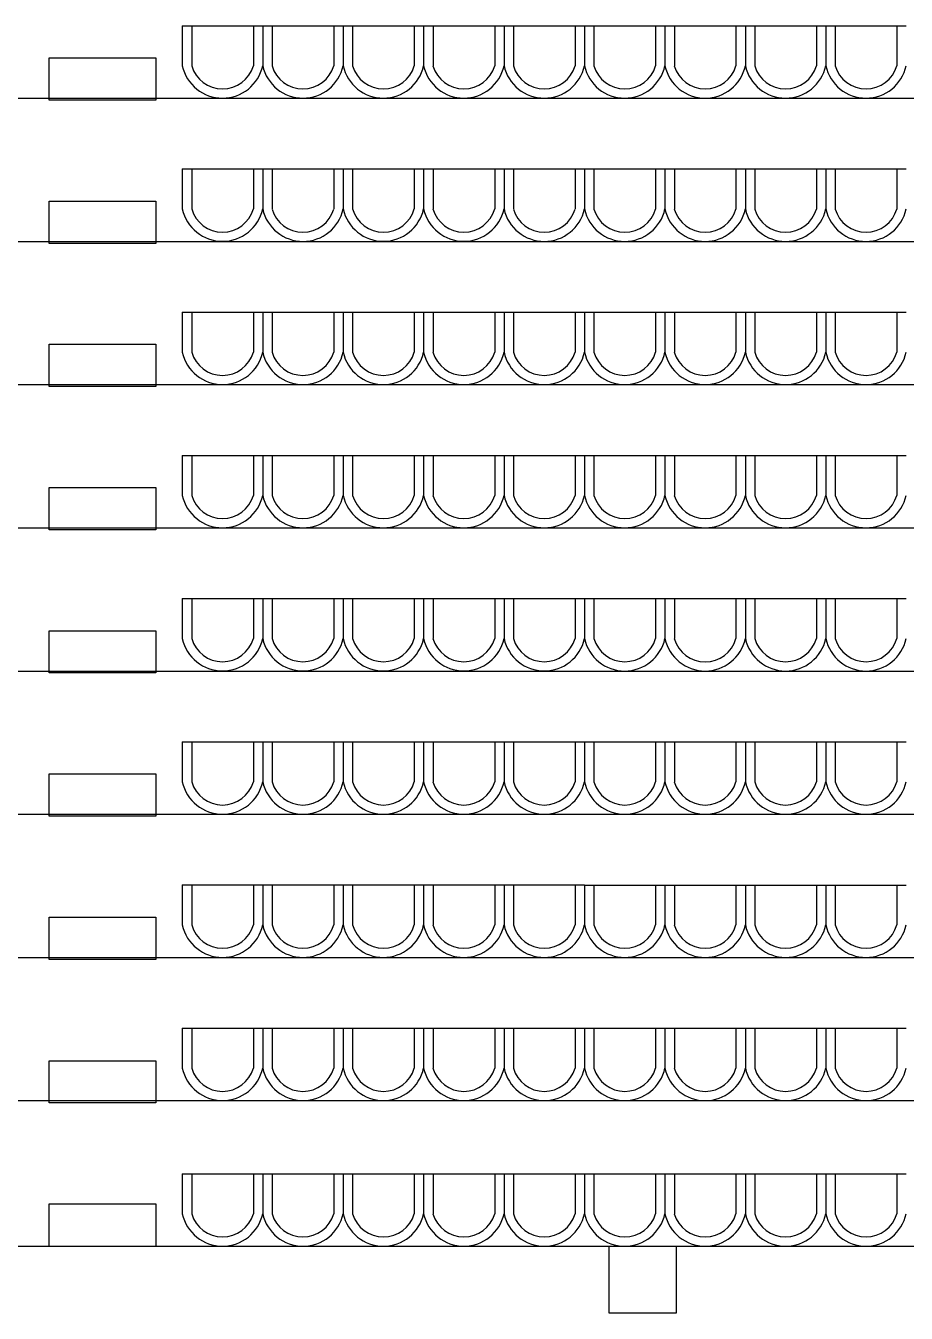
# Model space of a CAD drawing. Header units: millimetres. Extents: x -17017 to 2697, y 1903 to 18260.
# Drawn here: x -16949.506 to -16948.193, y 18215.188 to 18217.107 of the extents above; entities that cross this region are included whole.
import ezdxf

# ---------------------------------------------------------------- set-up
doc = ezdxf.new("R2010")
doc.units = ezdxf.units.MM
doc.layers.add('1', color=7, linetype='Continuous')

msp = doc.modelspace()

# ---------------------------------------------------------------- linework, layer by layer
at = {"layer": '1'}
for p, q in [((-16949.2729, 18217.1075), (-16949.2729, 18217.0478)), ((-16949.2729, 18217.1074), (-16949.1529, 18217.1074)), ((-16949.2588, 18217.1074), (-16949.2588, 18217.0478)), ((-16949.1669, 18217.1074), (-16949.1669, 18217.0478)), ((-16949.1529, 18217.1075), (-16949.1529, 18217.0478)), ((-16949.1529, 18217.1074), (-16949.1529, 18217.0478)), ((-16949.1529, 18217.1074), (-16949.0329, 18217.1074)), ((-16949.1388, 18217.1074), (-16949.1388, 18217.0478)), ((-16949.0469, 18217.1074), (-16949.0469, 18217.0478)), ((-16949.0329, 18217.1075), (-16949.0329, 18217.0478)), ((-16949.0329, 18217.1074), (-16949.0329, 18217.0478)), ((-16949.0329, 18217.1074), (-16948.7929, 18217.1074)), ((-16949.0188, 18217.1074), (-16949.0188, 18217.0478)), ((-16948.9269, 18217.1074), (-16948.9269, 18217.0478)), ((-16948.9129, 18217.1075), (-16948.9129, 18217.0478)), ((-16948.9129, 18217.1075), (-16948.9129, 18217.0478)), ((-16948.8988, 18217.1074), (-16948.8988, 18217.0478)), ((-16948.8069, 18217.1074), (-16948.8069, 18217.0478)), ((-16948.7929, 18217.1075), (-16948.7929, 18217.0478)), ((-16948.7929, 18217.1074), (-16948.7929, 18217.0478)), ((-16948.7929, 18217.1074), (-16948.6729, 18217.1074)), ((-16948.7788, 18217.1074), (-16948.7788, 18217.0478)), ((-16948.6869, 18217.1074), (-16948.6869, 18217.0478)), ((-16948.6729, 18217.1074), (-16948.6729, 18217.0478)), ((-16948.6729, 18217.1074), (-16948.6729, 18217.0478)), ((-16948.6729, 18217.1074), (-16948.5529, 18217.1074)), ((-16948.6588, 18217.1074), (-16948.6588, 18217.0478)), ((-16948.5669, 18217.1074), (-16948.5669, 18217.0478)), ((-16948.5529, 18217.1074), (-16948.5529, 18217.0478)), ((-16948.5529, 18217.1074), (-16948.5529, 18217.0478)), ((-16948.5529, 18217.1074), (-16948.4329, 18217.1074)), ((-16948.5388, 18217.1074), (-16948.5388, 18217.0478)), ((-16948.4469, 18217.1074), (-16948.4469, 18217.0478)), ((-16948.4329, 18217.1074), (-16948.4329, 18217.0478)), ((-16948.4329, 18217.1074), (-16948.4329, 18217.0478)), ((-16948.4329, 18217.1074), (-16948.1929, 18217.1074)), ((-16948.4188, 18217.1074), (-16948.4188, 18217.0478)), ((-16948.3269, 18217.1074), (-16948.3269, 18217.0478)), ((-16948.3129, 18217.1074), (-16948.3129, 18217.0478)), ((-16948.3129, 18217.1074), (-16948.3129, 18217.0478)), ((-16948.2988, 18217.1074), (-16948.2988, 18217.0478)), ((-16948.2069, 18217.1074), (-16948.2069, 18217.0478)), ((-16954.0363, 18216.9995), (-16947.3109, 18216.9995)), ((-16949.2729, 18216.8939), (-16949.2729, 18216.8343)), ((-16949.2729, 18216.8939), (-16949.1529, 18216.8939)), ((-16949.2588, 18216.8939), (-16949.2588, 18216.8343)), ((-16949.1669, 18216.8939), (-16949.1669, 18216.8343)), ((-16949.1529, 18216.8939), (-16949.1529, 18216.8343)), ((-16949.1529, 18216.8939), (-16949.1529, 18216.8343)), ((-16949.1529, 18216.8939), (-16949.0329, 18216.8939)), ((-16949.1388, 18216.8939), (-16949.1388, 18216.8343)), ((-16949.0469, 18216.8939), (-16949.0469, 18216.8343)), ((-16949.0329, 18216.8939), (-16949.0329, 18216.8343)), ((-16949.0329, 18216.8939), (-16949.0329, 18216.8343)), ((-16949.0329, 18216.8939), (-16948.7929, 18216.8939)), ((-16949.0188, 18216.8939), (-16949.0188, 18216.8343)), ((-16948.9269, 18216.8939), (-16948.9269, 18216.8343)), ((-16948.9129, 18216.8939), (-16948.9129, 18216.8343)), ((-16948.9129, 18216.8939), (-16948.9129, 18216.8343)), ((-16948.8988, 18216.8939), (-16948.8988, 18216.8343)), ((-16948.8069, 18216.8939), (-16948.8069, 18216.8343)), ((-16948.7929, 18216.8939), (-16948.7929, 18216.8343)), ((-16948.7929, 18216.8939), (-16948.7929, 18216.8343)), ((-16948.7929, 18216.8939), (-16948.6729, 18216.8939)), ((-16948.7788, 18216.8939), (-16948.7788, 18216.8343)), ((-16948.6869, 18216.8939), (-16948.6869, 18216.8343)), ((-16948.6729, 18216.8939), (-16948.6729, 18216.8343)), ((-16948.6729, 18216.8939), (-16948.6729, 18216.8342)), ((-16948.6729, 18216.8939), (-16948.5529, 18216.8939)), ((-16948.6588, 18216.8939), (-16948.6588, 18216.8342)), ((-16948.5669, 18216.8939), (-16948.5669, 18216.8342)), ((-16948.5529, 18216.8939), (-16948.5529, 18216.8342)), ((-16948.5529, 18216.8939), (-16948.5529, 18216.8342)), ((-16948.5529, 18216.8939), (-16948.4329, 18216.8939)), ((-16948.5388, 18216.8939), (-16948.5388, 18216.8342)), ((-16948.4469, 18216.8939), (-16948.4469, 18216.8342)), ((-16948.4329, 18216.8939), (-16948.4329, 18216.8342)), ((-16948.4329, 18216.8939), (-16948.4329, 18216.8342)), ((-16948.4329, 18216.8939), (-16948.1929, 18216.8939)), ((-16948.4188, 18216.8939), (-16948.4188, 18216.8342)), ((-16948.3269, 18216.8939), (-16948.3269, 18216.8342)), ((-16948.3129, 18216.8939), (-16948.3129, 18216.8342)), ((-16948.3129, 18216.8939), (-16948.3129, 18216.8342)), ((-16948.2988, 18216.8939), (-16948.2988, 18216.8342)), ((-16948.2069, 18216.8939), (-16948.2069, 18216.8342)), ((-16954.0363, 18216.7859), (-16947.3109, 18216.7859)), ((-16949.2729, 18216.6804), (-16949.2729, 18216.6207)), ((-16949.2729, 18216.6804), (-16949.1529, 18216.6804)), ((-16949.2588, 18216.6804), (-16949.2588, 18216.6207)), ((-16949.1669, 18216.6804), (-16949.1669, 18216.6207)), ((-16949.1529, 18216.6804), (-16949.1529, 18216.6207)), ((-16949.1529, 18216.6804), (-16949.1529, 18216.6207)), ((-16949.1529, 18216.6804), (-16949.0329, 18216.6804)), ((-16949.1388, 18216.6804), (-16949.1388, 18216.6207)), ((-16949.0469, 18216.6804), (-16949.0469, 18216.6207)), ((-16949.0329, 18216.6804), (-16949.0329, 18216.6207)), ((-16949.0329, 18216.6804), (-16949.0329, 18216.6207)), ((-16949.0329, 18216.6804), (-16948.7929, 18216.6804)), ((-16949.0188, 18216.6804), (-16949.0188, 18216.6207)), ((-16948.9269, 18216.6804), (-16948.9269, 18216.6207)), ((-16948.9129, 18216.6804), (-16948.9129, 18216.6207)), ((-16948.9129, 18216.6804), (-16948.9129, 18216.6207)), ((-16948.8988, 18216.6804), (-16948.8988, 18216.6207)), ((-16948.8069, 18216.6804), (-16948.8069, 18216.6207)), ((-16948.7929, 18216.6804), (-16948.7929, 18216.6207)), ((-16948.7929, 18216.6804), (-16948.7929, 18216.6207)), ((-16948.7929, 18216.6804), (-16948.6729, 18216.6804)), ((-16948.7788, 18216.6804), (-16948.7788, 18216.6207)), ((-16948.6869, 18216.6804), (-16948.6869, 18216.6207)), ((-16948.6729, 18216.6804), (-16948.6729, 18216.6207)), ((-16948.6729, 18216.6804), (-16948.6729, 18216.6207)), ((-16948.6729, 18216.6804), (-16948.5529, 18216.6804)), ((-16948.6588, 18216.6804), (-16948.6588, 18216.6207)), ((-16948.5669, 18216.6804), (-16948.5669, 18216.6207)), ((-16948.5529, 18216.6804), (-16948.5529, 18216.6207)), ((-16948.5529, 18216.6804), (-16948.5529, 18216.6207)), ((-16948.5529, 18216.6803), (-16948.4329, 18216.6803)), ((-16948.5388, 18216.6803), (-16948.5388, 18216.6207)), ((-16948.4469, 18216.6803), (-16948.4469, 18216.6207)), ((-16948.4329, 18216.6804), (-16948.4329, 18216.6207)), ((-16948.4329, 18216.6804), (-16948.4329, 18216.6207)), ((-16948.4329, 18216.6804), (-16948.1929, 18216.6804)), ((-16948.4188, 18216.6804), (-16948.4188, 18216.6207)), ((-16948.3269, 18216.6804), (-16948.3269, 18216.6207)), ((-16948.3129, 18216.6804), (-16948.3129, 18216.6207)), ((-16948.3129, 18216.6804), (-16948.3129, 18216.6207)), ((-16948.2988, 18216.6804), (-16948.2988, 18216.6207)), ((-16948.2069, 18216.6804), (-16948.2069, 18216.6207)), ((-16954.0363, 18216.5724), (-16947.3109, 18216.5724)), ((-16949.2729, 18216.4669), (-16949.2729, 18216.4072)), ((-16949.2729, 18216.4669), (-16949.1529, 18216.4669)), ((-16949.2588, 18216.4669), (-16949.2588, 18216.4072)), ((-16949.1669, 18216.4669), (-16949.1669, 18216.4072)), ((-16949.1529, 18216.4669), (-16949.1529, 18216.4072)), ((-16949.1529, 18216.4669), (-16949.1529, 18216.4072)), ((-16949.1529, 18216.4668), (-16949.0329, 18216.4668)), ((-16949.1388, 18216.4668), (-16949.1388, 18216.4072)), ((-16949.0469, 18216.4668), (-16949.0469, 18216.4072)), ((-16949.0329, 18216.4669), (-16949.0329, 18216.4072)), ((-16949.0329, 18216.4669), (-16949.0329, 18216.4072)), ((-16949.0329, 18216.4669), (-16948.7929, 18216.4669)), ((-16949.0188, 18216.4669), (-16949.0188, 18216.4072)), ((-16948.9269, 18216.4669), (-16948.9269, 18216.4072)), ((-16948.9129, 18216.4669), (-16948.9129, 18216.4072)), ((-16948.9129, 18216.4669), (-16948.9129, 18216.4072)), ((-16948.8988, 18216.4669), (-16948.8988, 18216.4072)), ((-16948.8069, 18216.4669), (-16948.8069, 18216.4072)), ((-16948.7929, 18216.4669), (-16948.7929, 18216.4072)), ((-16948.7929, 18216.4669), (-16948.7929, 18216.4072)), ((-16948.7929, 18216.4668), (-16948.6729, 18216.4668)), ((-16948.7788, 18216.4668), (-16948.7788, 18216.4072)), ((-16948.6869, 18216.4668), (-16948.6869, 18216.4072)), ((-16948.6729, 18216.4669), (-16948.6729, 18216.4072)), ((-16948.6729, 18216.4668), (-16948.6729, 18216.4072)), ((-16948.6729, 18216.4668), (-16948.5529, 18216.4668)), ((-16948.6588, 18216.4668), (-16948.6588, 18216.4072)), ((-16948.5669, 18216.4668), (-16948.5669, 18216.4072)), ((-16948.5529, 18216.4668), (-16948.5529, 18216.4072)), ((-16948.5529, 18216.4668), (-16948.5529, 18216.4072)), ((-16948.5529, 18216.4668), (-16948.4329, 18216.4668)), ((-16948.5388, 18216.4668), (-16948.5388, 18216.4072)), ((-16948.4469, 18216.4668), (-16948.4469, 18216.4072)), ((-16948.4329, 18216.4668), (-16948.4329, 18216.4072)), ((-16948.4329, 18216.4668), (-16948.4329, 18216.4072)), ((-16948.4329, 18216.4668), (-16948.1929, 18216.4668)), ((-16948.4188, 18216.4668), (-16948.4188, 18216.4072)), ((-16948.3269, 18216.4668), (-16948.3269, 18216.4072)), ((-16948.3129, 18216.4668), (-16948.3129, 18216.4072)), ((-16948.3129, 18216.4668), (-16948.3129, 18216.4072)), ((-16948.2988, 18216.4668), (-16948.2988, 18216.4072)), ((-16948.2069, 18216.4668), (-16948.2069, 18216.4072)), ((-16954.0363, 18216.3589), (-16947.3109, 18216.3589)), ((-16949.2729, 18216.2533), (-16949.2729, 18216.1937)), ((-16949.2729, 18216.2533), (-16949.1529, 18216.2533)), ((-16949.2588, 18216.2533), (-16949.2588, 18216.1937)), ((-16949.1669, 18216.2533), (-16949.1669, 18216.1937)), ((-16949.1529, 18216.2533), (-16949.1529, 18216.1937)), ((-16949.1529, 18216.2533), (-16949.1529, 18216.1937)), ((-16949.1529, 18216.2533), (-16949.0329, 18216.2533)), ((-16949.1388, 18216.2533), (-16949.1388, 18216.1937)), ((-16949.0469, 18216.2533), (-16949.0469, 18216.1937)), ((-16949.0329, 18216.2533), (-16949.0329, 18216.1937)), ((-16949.0329, 18216.2533), (-16949.0329, 18216.1937)), ((-16949.0329, 18216.2533), (-16948.7929, 18216.2533)), ((-16949.0188, 18216.2533), (-16949.0188, 18216.1937)), ((-16948.9269, 18216.2533), (-16948.9269, 18216.1937)), ((-16948.9129, 18216.2533), (-16948.9129, 18216.1937)), ((-16948.9129, 18216.2533), (-16948.9129, 18216.1937)), ((-16948.8988, 18216.2533), (-16948.8988, 18216.1937)), ((-16948.8069, 18216.2533), (-16948.8069, 18216.1937)), ((-16948.7929, 18216.2533), (-16948.7929, 18216.1937)), ((-16948.7929, 18216.2533), (-16948.7929, 18216.1937)), ((-16948.7929, 18216.2533), (-16948.6729, 18216.2533)), ((-16948.7788, 18216.2533), (-16948.7788, 18216.1937)), ((-16948.6869, 18216.2533), (-16948.6869, 18216.1937)), ((-16948.6729, 18216.2533), (-16948.6729, 18216.1937)), ((-16948.6729, 18216.2533), (-16948.6729, 18216.1937)), ((-16948.6729, 18216.2533), (-16948.5529, 18216.2533)), ((-16948.6588, 18216.2533), (-16948.6588, 18216.1937)), ((-16948.5669, 18216.2533), (-16948.5669, 18216.1937)), ((-16948.5529, 18216.2533), (-16948.5529, 18216.1937)), ((-16948.5529, 18216.2533), (-16948.5529, 18216.1936)), ((-16948.5529, 18216.2533), (-16948.4329, 18216.2533)), ((-16948.5388, 18216.2533), (-16948.5388, 18216.1936)), ((-16948.4469, 18216.2533), (-16948.4469, 18216.1936)), ((-16948.4329, 18216.2533), (-16948.4329, 18216.1936)), ((-16948.4329, 18216.2533), (-16948.4329, 18216.1937)), ((-16948.4329, 18216.2533), (-16948.1929, 18216.2533)), ((-16948.4188, 18216.2533), (-16948.4188, 18216.1937)), ((-16948.3269, 18216.2533), (-16948.3269, 18216.1937)), ((-16948.3129, 18216.2533), (-16948.3129, 18216.1937)), ((-16948.3129, 18216.2533), (-16948.3129, 18216.1937)), ((-16948.2988, 18216.2533), (-16948.2988, 18216.1937)), ((-16948.2069, 18216.2533), (-16948.2069, 18216.1937)), ((-16954.0363, 18216.1453), (-16947.3109, 18216.1453)), ((-16949.2729, 18216.0398), (-16949.2729, 18215.9802)), ((-16949.2729, 18216.0398), (-16949.1529, 18216.0398)), ((-16949.2588, 18216.0398), (-16949.2588, 18215.9802)), ((-16949.1669, 18216.0398), (-16949.1669, 18215.9802)), ((-16949.1529, 18216.0398), (-16949.1529, 18215.9802)), ((-16949.1529, 18216.0398), (-16949.1529, 18215.9801)), ((-16949.1529, 18216.0398), (-16949.0329, 18216.0398)), ((-16949.1388, 18216.0398), (-16949.1388, 18215.9801)), ((-16949.0469, 18216.0398), (-16949.0469, 18215.9801)), ((-16949.0329, 18216.0398), (-16949.0329, 18215.9801)), ((-16949.0329, 18216.0398), (-16949.0329, 18215.9802)), ((-16949.0329, 18216.0398), (-16948.7929, 18216.0398)), ((-16949.0188, 18216.0398), (-16949.0188, 18215.9802)), ((-16948.9269, 18216.0398), (-16948.9269, 18215.9802)), ((-16948.9129, 18216.0398), (-16948.9129, 18215.9802)), ((-16948.9129, 18216.0398), (-16948.9129, 18215.9802)), ((-16948.8988, 18216.0398), (-16948.8988, 18215.9802)), ((-16948.8069, 18216.0398), (-16948.8069, 18215.9802)), ((-16948.7929, 18216.0398), (-16948.7929, 18215.9802)), ((-16948.7929, 18216.0398), (-16948.7929, 18215.9801)), ((-16948.7929, 18216.0398), (-16948.6729, 18216.0398)), ((-16948.7788, 18216.0398), (-16948.7788, 18215.9801)), ((-16948.6869, 18216.0398), (-16948.6869, 18215.9801)), ((-16948.6729, 18216.0398), (-16948.6729, 18215.9801)), ((-16948.6729, 18216.0398), (-16948.6729, 18215.9801)), ((-16948.6729, 18216.0398), (-16948.5529, 18216.0398)), ((-16948.6588, 18216.0398), (-16948.6588, 18215.9801)), ((-16948.5669, 18216.0398), (-16948.5669, 18215.9801)), ((-16948.5529, 18216.0398), (-16948.5529, 18215.9801)), ((-16948.5529, 18216.0398), (-16948.5529, 18215.9801)), ((-16948.5529, 18216.0398), (-16948.4329, 18216.0398)), ((-16948.5388, 18216.0398), (-16948.5388, 18215.9801)), ((-16948.4469, 18216.0398), (-16948.4469, 18215.9801)), ((-16948.4329, 18216.0398), (-16948.4329, 18215.9801)), ((-16948.4329, 18216.0398), (-16948.4329, 18215.9801)), ((-16948.4329, 18216.0398), (-16948.1929, 18216.0398)), ((-16948.4188, 18216.0398), (-16948.4188, 18215.9801)), ((-16948.3269, 18216.0398), (-16948.3269, 18215.9801)), ((-16948.3129, 18216.0398), (-16948.3129, 18215.9801)), ((-16948.3129, 18216.0398), (-16948.3129, 18215.9801)), ((-16948.2988, 18216.0398), (-16948.2988, 18215.9801)), ((-16948.2069, 18216.0398), (-16948.2069, 18215.9801)), ((-16954.0363, 18215.9318), (-16947.3109, 18215.9318)), ((-16949.2729, 18215.8263), (-16949.2729, 18215.7666)), ((-16949.2729, 18215.8263), (-16949.1529, 18215.8263)), ((-16949.2588, 18215.8263), (-16949.2588, 18215.7666)), ((-16949.1669, 18215.8263), (-16949.1669, 18215.7666)), ((-16949.1529, 18215.8263), (-16949.1529, 18215.7666)), ((-16949.1529, 18215.8263), (-16949.1529, 18215.7666)), ((-16949.1529, 18215.8263), (-16949.0329, 18215.8263)), ((-16949.1388, 18215.8263), (-16949.1388, 18215.7666)), ((-16949.0469, 18215.8263), (-16949.0469, 18215.7666)), ((-16949.0329, 18215.8263), (-16949.0329, 18215.7666)), ((-16949.0329, 18215.8263), (-16949.0329, 18215.7666)), ((-16949.0329, 18215.8263), (-16948.7929, 18215.8263)), ((-16949.0188, 18215.8263), (-16949.0188, 18215.7666)), ((-16948.9269, 18215.8263), (-16948.9269, 18215.7666)), ((-16948.9129, 18215.8263), (-16948.9129, 18215.7666)), ((-16948.9129, 18215.8263), (-16948.9129, 18215.7666)), ((-16948.8988, 18215.8263), (-16948.8988, 18215.7666)), ((-16948.8069, 18215.8263), (-16948.8069, 18215.7666)), ((-16948.7929, 18215.8263), (-16948.7929, 18215.7666)), ((-16948.7929, 18215.8263), (-16948.7929, 18215.7666)), ((-16948.7929, 18215.8263), (-16948.6729, 18215.8263)), ((-16948.7788, 18215.8263), (-16948.7788, 18215.7666)), ((-16948.6869, 18215.8263), (-16948.6869, 18215.7666)), ((-16948.6729, 18215.8263), (-16948.6729, 18215.7666)), ((-16948.6729, 18215.8263), (-16948.6729, 18215.7666)), ((-16948.6729, 18215.8262), (-16948.5529, 18215.8262)), ((-16948.6588, 18215.8262), (-16948.6588, 18215.7666)), ((-16948.5669, 18215.8262), (-16948.5669, 18215.7666)), ((-16948.5529, 18215.8263), (-16948.5529, 18215.7666)), ((-16948.5529, 18215.8262), (-16948.5529, 18215.7666)), ((-16948.5529, 18215.8262), (-16948.4329, 18215.8262)), ((-16948.5388, 18215.8262), (-16948.5388, 18215.7666)), ((-16948.4469, 18215.8262), (-16948.4469, 18215.7666)), ((-16948.4329, 18215.8263), (-16948.4329, 18215.7666)), ((-16948.4329, 18215.8262), (-16948.4329, 18215.7666)), ((-16948.4329, 18215.8262), (-16948.1929, 18215.8262)), ((-16948.4188, 18215.8262), (-16948.4188, 18215.7666)), ((-16948.3269, 18215.8262), (-16948.3269, 18215.7666)), ((-16948.3129, 18215.8263), (-16948.3129, 18215.7666)), ((-16948.3129, 18215.8263), (-16948.3129, 18215.7666)), ((-16948.2988, 18215.8262), (-16948.2988, 18215.7666)), ((-16948.2069, 18215.8262), (-16948.2069, 18215.7666)), ((-16954.0363, 18215.7183), (-16947.3109, 18215.7183)), ((-16949.2729, 18215.6128), (-16949.2729, 18215.5531)), ((-16949.2729, 18215.6127), (-16949.1529, 18215.6127)), ((-16949.2588, 18215.6127), (-16949.2588, 18215.5531)), ((-16949.1669, 18215.6127), (-16949.1669, 18215.5531)), ((-16949.1529, 18215.6128), (-16949.1529, 18215.5531)), ((-16949.1529, 18215.6127), (-16949.1529, 18215.5531)), ((-16949.1529, 18215.6127), (-16949.0329, 18215.6127)), ((-16949.1388, 18215.6127), (-16949.1388, 18215.5531)), ((-16949.0469, 18215.6127), (-16949.0469, 18215.5531)), ((-16949.0329, 18215.6128), (-16949.0329, 18215.5531)), ((-16949.0329, 18215.6127), (-16949.0329, 18215.5531)), ((-16949.0329, 18215.6127), (-16948.7929, 18215.6127)), ((-16949.0188, 18215.6127), (-16949.0188, 18215.5531)), ((-16948.9269, 18215.6127), (-16948.9269, 18215.5531)), ((-16948.9129, 18215.6128), (-16948.9129, 18215.5531)), ((-16948.9129, 18215.6128), (-16948.9129, 18215.5531)), ((-16948.8988, 18215.6127), (-16948.8988, 18215.5531)), ((-16948.8069, 18215.6127), (-16948.8069, 18215.5531)), ((-16948.7929, 18215.6128), (-16948.7929, 18215.5531)), ((-16948.7929, 18215.6127), (-16948.7929, 18215.5531)), ((-16948.7929, 18215.6127), (-16948.6729, 18215.6127)), ((-16948.7788, 18215.6127), (-16948.7788, 18215.5531)), ((-16948.6869, 18215.6127), (-16948.6869, 18215.5531)), ((-16948.6729, 18215.6127), (-16948.6729, 18215.5531)), ((-16948.6729, 18215.6127), (-16948.6729, 18215.5531)), ((-16948.6729, 18215.6127), (-16948.5529, 18215.6127)), ((-16948.6588, 18215.6127), (-16948.6588, 18215.5531)), ((-16948.5669, 18215.6127), (-16948.5669, 18215.5531)), ((-16948.5529, 18215.6127), (-16948.5529, 18215.5531)), ((-16948.5529, 18215.6127), (-16948.5529, 18215.5531)), ((-16948.5529, 18215.6127), (-16948.4329, 18215.6127)), ((-16948.5388, 18215.6127), (-16948.5388, 18215.5531)), ((-16948.4469, 18215.6127), (-16948.4469, 18215.5531)), ((-16948.4329, 18215.6127), (-16948.4329, 18215.5531)), ((-16948.4329, 18215.6127), (-16948.4329, 18215.5531)), ((-16948.4329, 18215.6127), (-16948.1929, 18215.6127)), ((-16948.4188, 18215.6127), (-16948.4188, 18215.5531)), ((-16948.3269, 18215.6127), (-16948.3269, 18215.5531)), ((-16948.3129, 18215.6127), (-16948.3129, 18215.5531)), ((-16948.3129, 18215.6127), (-16948.3129, 18215.5531)), ((-16948.2988, 18215.6127), (-16948.2988, 18215.5531)), ((-16948.2069, 18215.6127), (-16948.2069, 18215.5531)), ((-16954.0363, 18215.5048), (-16947.3109, 18215.5048)), ((-16949.2729, 18215.3957), (-16949.2729, 18215.336)), ((-16949.1529, 18215.3957), (-16949.1529, 18215.336)), ((-16949.0329, 18215.3957), (-16949.0329, 18215.336)), ((-16948.9129, 18215.3957), (-16948.9129, 18215.336)), ((-16948.9129, 18215.3957), (-16948.9129, 18215.336)), ((-16948.7929, 18215.3957), (-16948.7929, 18215.336)), ((-16949.2729, 18215.3956), (-16949.1529, 18215.3956)), ((-16949.2588, 18215.3956), (-16949.2588, 18215.336)), ((-16949.1669, 18215.3956), (-16949.1669, 18215.336)), ((-16949.1529, 18215.3956), (-16949.1529, 18215.336)), ((-16949.1529, 18215.3956), (-16949.0329, 18215.3956)), ((-16949.1388, 18215.3956), (-16949.1388, 18215.336)), ((-16949.0469, 18215.3956), (-16949.0469, 18215.336)), ((-16949.0329, 18215.3956), (-16949.0329, 18215.336)), ((-16949.0329, 18215.3956), (-16948.7929, 18215.3956)), ((-16949.0188, 18215.3956), (-16949.0188, 18215.336)), ((-16948.9269, 18215.3956), (-16948.9269, 18215.336)), ((-16948.8988, 18215.3956), (-16948.8988, 18215.336)), ((-16948.8069, 18215.3956), (-16948.8069, 18215.336)), ((-16948.7929, 18215.3956), (-16948.7929, 18215.336)), ((-16948.7929, 18215.3956), (-16948.6729, 18215.3956)), ((-16948.7788, 18215.3956), (-16948.7788, 18215.336)), ((-16948.6869, 18215.3956), (-16948.6869, 18215.336)), ((-16948.6729, 18215.3956), (-16948.6729, 18215.336)), ((-16948.6729, 18215.3956), (-16948.6729, 18215.336)), ((-16948.6729, 18215.3956), (-16948.5529, 18215.3956)), ((-16948.6588, 18215.3956), (-16948.6588, 18215.336)), ((-16948.5669, 18215.3956), (-16948.5669, 18215.336)), ((-16948.5529, 18215.3956), (-16948.5529, 18215.336)), ((-16948.5529, 18215.3956), (-16948.5529, 18215.336)), ((-16948.5529, 18215.3956), (-16948.4329, 18215.3956)), ((-16948.5388, 18215.3956), (-16948.5388, 18215.336)), ((-16948.4469, 18215.3956), (-16948.4469, 18215.336)), ((-16948.4329, 18215.3956), (-16948.4329, 18215.336)), ((-16948.4329, 18215.3956), (-16948.4329, 18215.336)), ((-16948.4329, 18215.3956), (-16948.1929, 18215.3956)), ((-16948.4188, 18215.3956), (-16948.4188, 18215.336)), ((-16948.3269, 18215.3956), (-16948.3269, 18215.336)), ((-16948.3129, 18215.3956), (-16948.3129, 18215.336)), ((-16948.3129, 18215.3956), (-16948.3129, 18215.336)), ((-16948.2988, 18215.3956), (-16948.2988, 18215.336)), ((-16948.2069, 18215.3956), (-16948.2069, 18215.336)), ((-16954.0363, 18215.2877), (-16947.3109, 18215.2877))]:
    msp.add_line(p, q, dxfattribs=at)
for points in [[(-16949.3122, 18216.9965), (-16949.4716, 18216.9965), (-16949.4716, 18217.0595), (-16949.3122, 18217.0595)], [(-16949.3122, 18216.783), (-16949.4716, 18216.783), (-16949.4716, 18216.846), (-16949.3122, 18216.846)], [(-16949.3122, 18216.5694), (-16949.4716, 18216.5694), (-16949.4716, 18216.6325), (-16949.3122, 18216.6325)], [(-16949.3122, 18216.3559), (-16949.4716, 18216.3559), (-16949.4716, 18216.4189), (-16949.3122, 18216.4189)], [(-16949.3122, 18216.1424), (-16949.4716, 18216.1424), (-16949.4716, 18216.2054), (-16949.3122, 18216.2054)], [(-16949.3122, 18215.9289), (-16949.4716, 18215.9289), (-16949.4716, 18215.9919), (-16949.3122, 18215.9919)], [(-16949.3122, 18215.7153), (-16949.4716, 18215.7153), (-16949.4716, 18215.7783), (-16949.3122, 18215.7783)], [(-16949.3122, 18215.5012), (-16949.4716, 18215.5012), (-16949.4716, 18215.5642), (-16949.3122, 18215.5642)]]:
    msp.add_lwpolyline(points, close=True, dxfattribs=at)
for points in [[(-16949.4716, 18215.2877), (-16949.4716, 18215.3507), (-16949.3122, 18215.3507), (-16949.3122, 18215.2877)], [(-16948.5363, 18215.2877), (-16948.5363, 18215.1877), (-16948.6363, 18215.1877), (-16948.6363, 18215.2877)]]:
    msp.add_lwpolyline(points, dxfattribs=at)
for centre, radius, start, end in [((-16949.2129, 18217.0609), 0.0614, 192.3013, 347.6987), ((-16949.2129, 18217.0611), 0.0479, 196.121, 343.879), ((-16949.0929, 18217.0609), 0.0614, 192.3013, 347.6987), ((-16949.0929, 18217.0611), 0.0479, 196.121, 343.879), ((-16948.9729, 18217.0609), 0.0614, 192.3013, 347.6987), ((-16948.9729, 18217.0611), 0.0479, 196.121, 343.879), ((-16948.8529, 18217.0609), 0.0614, 192.3013, 347.6987), ((-16948.8529, 18217.0611), 0.0479, 196.121, 343.879), ((-16948.7329, 18217.0609), 0.0614, 192.3013, 347.6987), ((-16948.7329, 18217.0611), 0.0479, 196.121, 343.879), ((-16948.6129, 18217.0609), 0.0614, 192.3013, 347.6987), ((-16948.6129, 18217.0611), 0.0479, 196.121, 343.879), ((-16948.4929, 18217.0608), 0.0614, 192.3013, 347.6987), ((-16948.4929, 18217.0611), 0.0479, 196.121, 343.879), ((-16948.3729, 18217.0609), 0.0614, 192.3013, 347.6987), ((-16948.3729, 18217.0611), 0.0479, 196.121, 343.879), ((-16948.2529, 18217.0609), 0.0614, 192.3013, 347.6987), ((-16948.2529, 18217.0611), 0.0479, 196.121, 343.879), ((-16949.2129, 18216.8474), 0.0614, 192.3013, 347.6987), ((-16949.2129, 18216.8476), 0.0479, 196.121, 343.879), ((-16949.0929, 18216.8473), 0.0614, 192.3013, 347.6987), ((-16949.0929, 18216.8475), 0.0479, 196.121, 343.879), ((-16948.9729, 18216.8474), 0.0614, 192.3013, 347.6987), ((-16948.9729, 18216.8476), 0.0479, 196.121, 343.879), ((-16948.8529, 18216.8474), 0.0614, 192.3013, 347.6987), ((-16948.8529, 18216.8476), 0.0479, 196.121, 343.879), ((-16948.7329, 18216.8473), 0.0614, 192.3013, 347.6987), ((-16948.7329, 18216.8475), 0.0479, 196.121, 343.879), ((-16948.6129, 18216.8473), 0.0614, 192.3013, 347.6987), ((-16948.6129, 18216.8475), 0.0479, 196.121, 343.879), ((-16948.4929, 18216.8473), 0.0614, 192.3013, 347.6987), ((-16948.4929, 18216.8475), 0.0479, 196.121, 343.879), ((-16948.3729, 18216.8473), 0.0614, 192.3013, 347.6987), ((-16948.3729, 18216.8475), 0.0479, 196.121, 343.879), ((-16948.2529, 18216.8473), 0.0614, 192.3013, 347.6987), ((-16948.2529, 18216.8475), 0.0479, 196.121, 343.879), ((-16949.2129, 18216.6338), 0.0614, 192.3013, 347.6987), ((-16949.2129, 18216.634), 0.0479, 196.121, 343.879), ((-16949.0929, 18216.6338), 0.0614, 192.3013, 347.6987), ((-16949.0929, 18216.634), 0.0479, 196.121, 343.879), ((-16948.9729, 18216.6338), 0.0614, 192.3013, 347.6987), ((-16948.9729, 18216.634), 0.0479, 196.121, 343.879), ((-16948.8529, 18216.6338), 0.0614, 192.3013, 347.6987), ((-16948.8529, 18216.634), 0.0479, 196.121, 343.879), ((-16948.7329, 18216.6338), 0.0614, 192.3013, 347.6987), ((-16948.7329, 18216.634), 0.0479, 196.121, 343.879), ((-16948.6129, 18216.6338), 0.0614, 192.3013, 347.6987), ((-16948.6129, 18216.634), 0.0479, 196.121, 343.879), ((-16948.4929, 18216.6338), 0.0614, 192.3013, 347.6987), ((-16948.4929, 18216.634), 0.0479, 196.121, 343.879), ((-16948.3729, 18216.6338), 0.0614, 192.3013, 347.6987), ((-16948.3729, 18216.634), 0.0479, 196.121, 343.879), ((-16948.2529, 18216.6338), 0.0614, 192.3013, 347.6987), ((-16948.2529, 18216.634), 0.0479, 196.121, 343.879), ((-16949.2129, 18216.4203), 0.0614, 192.3013, 347.6987), ((-16949.2129, 18216.4205), 0.0479, 196.121, 343.879), ((-16949.0929, 18216.4203), 0.0614, 192.3013, 347.6987), ((-16949.0929, 18216.4205), 0.0479, 196.121, 343.879), ((-16948.9729, 18216.4203), 0.0614, 192.3013, 347.6987), ((-16948.9729, 18216.4205), 0.0479, 196.121, 343.879), ((-16948.8529, 18216.4203), 0.0614, 192.3013, 347.6987), ((-16948.8529, 18216.4205), 0.0479, 196.121, 343.879), ((-16948.7329, 18216.4203), 0.0614, 192.3013, 347.6987), ((-16948.7329, 18216.4205), 0.0479, 196.121, 343.879), ((-16948.6129, 18216.4203), 0.0614, 192.3013, 347.6987), ((-16948.6129, 18216.4205), 0.0479, 196.121, 343.879), ((-16948.4929, 18216.4203), 0.0614, 192.3013, 347.6987), ((-16948.4929, 18216.4205), 0.0479, 196.121, 343.879), ((-16948.3729, 18216.4203), 0.0614, 192.3013, 347.6987), ((-16948.3729, 18216.4205), 0.0479, 196.121, 343.879), ((-16948.2529, 18216.4203), 0.0614, 192.3013, 347.6987), ((-16948.2529, 18216.4205), 0.0479, 196.121, 343.879), ((-16949.2129, 18216.2068), 0.0614, 192.3013, 347.6987), ((-16949.2129, 18216.207), 0.0479, 196.121, 343.879), ((-16949.0929, 18216.2068), 0.0614, 192.3013, 347.6987), ((-16949.0929, 18216.207), 0.0479, 196.121, 343.879), ((-16948.9729, 18216.2068), 0.0614, 192.3013, 347.6987), ((-16948.9729, 18216.207), 0.0479, 196.121, 343.879), ((-16948.8529, 18216.2068), 0.0614, 192.3013, 347.6987), ((-16948.8529, 18216.207), 0.0479, 196.121, 343.879), ((-16948.7329, 18216.2068), 0.0614, 192.3013, 347.6987), ((-16948.7329, 18216.207), 0.0479, 196.121, 343.879), ((-16948.6129, 18216.2067), 0.0614, 192.3013, 347.6987), ((-16948.6129, 18216.207), 0.0479, 196.121, 343.879), ((-16948.4929, 18216.2067), 0.0614, 192.3013, 347.6987), ((-16948.4929, 18216.2069), 0.0479, 196.121, 343.879), ((-16948.3729, 18216.2067), 0.0614, 192.3013, 347.6987), ((-16948.3729, 18216.207), 0.0479, 196.121, 343.879), ((-16948.2529, 18216.2067), 0.0614, 192.3013, 347.6987), ((-16948.2529, 18216.207), 0.0479, 196.121, 343.879), ((-16949.2129, 18215.9932), 0.0614, 192.3013, 347.6987), ((-16949.2129, 18215.9934), 0.0479, 196.121, 343.879), ((-16949.0929, 18215.9932), 0.0614, 192.3013, 347.6987), ((-16949.0929, 18215.9934), 0.0479, 196.121, 343.879), ((-16948.9729, 18215.9932), 0.0614, 192.3013, 347.6987), ((-16948.9729, 18215.9934), 0.0479, 196.121, 343.879), ((-16948.8529, 18215.9932), 0.0614, 192.3013, 347.6987), ((-16948.8529, 18215.9934), 0.0479, 196.121, 343.879), ((-16948.7329, 18215.9932), 0.0614, 192.3013, 347.6987), ((-16948.7329, 18215.9934), 0.0479, 196.121, 343.879), ((-16948.6129, 18215.9932), 0.0614, 192.3013, 347.6987), ((-16948.6129, 18215.9934), 0.0479, 196.121, 343.879), ((-16948.4929, 18215.9932), 0.0614, 192.3013, 347.6987), ((-16948.4929, 18215.9934), 0.0479, 196.121, 343.879), ((-16948.3729, 18215.9932), 0.0614, 192.3013, 347.6987), ((-16948.3729, 18215.9934), 0.0479, 196.121, 343.879), ((-16948.2529, 18215.9932), 0.0614, 192.3013, 347.6987), ((-16948.2529, 18215.9934), 0.0479, 196.121, 343.879), ((-16949.2129, 18215.7797), 0.0614, 192.3013, 347.6987), ((-16949.2129, 18215.7799), 0.0479, 196.121, 343.879), ((-16949.0929, 18215.7797), 0.0614, 192.3013, 347.6987), ((-16949.0929, 18215.7799), 0.0479, 196.121, 343.879), ((-16948.9729, 18215.7797), 0.0614, 192.3013, 347.6987), ((-16948.9729, 18215.7799), 0.0479, 196.121, 343.879), ((-16948.8529, 18215.7797), 0.0614, 192.3013, 347.6987), ((-16948.8529, 18215.7799), 0.0479, 196.121, 343.879), ((-16948.7329, 18215.7797), 0.0614, 192.3013, 347.6987), ((-16948.7329, 18215.7799), 0.0479, 196.121, 343.879), ((-16948.6129, 18215.7797), 0.0614, 192.3013, 347.6987), ((-16948.6129, 18215.7799), 0.0479, 196.121, 343.879), ((-16948.4929, 18215.7797), 0.0614, 192.3013, 347.6987), ((-16948.4929, 18215.7799), 0.0479, 196.121, 343.879), ((-16948.3729, 18215.7797), 0.0614, 192.3013, 347.6987), ((-16948.3729, 18215.7799), 0.0479, 196.121, 343.879), ((-16948.2529, 18215.7797), 0.0614, 192.3013, 347.6987), ((-16948.2529, 18215.7799), 0.0479, 196.121, 343.879), ((-16949.2129, 18215.5662), 0.0614, 192.3013, 347.6987), ((-16949.2129, 18215.5664), 0.0479, 196.121, 343.879), ((-16949.0929, 18215.5662), 0.0614, 192.3013, 347.6987), ((-16949.0929, 18215.5664), 0.0479, 196.121, 343.879), ((-16948.9729, 18215.5662), 0.0614, 192.3013, 347.6987), ((-16948.9729, 18215.5664), 0.0479, 196.121, 343.879), ((-16948.8529, 18215.5662), 0.0614, 192.3013, 347.6987), ((-16948.8529, 18215.5664), 0.0479, 196.121, 343.879), ((-16948.7329, 18215.5662), 0.0614, 192.3013, 347.6987), ((-16948.7329, 18215.5664), 0.0479, 196.121, 343.879), ((-16948.6129, 18215.5662), 0.0614, 192.3013, 347.6987), ((-16948.6129, 18215.5664), 0.0479, 196.121, 343.879), ((-16948.4929, 18215.5661), 0.0614, 192.3013, 347.6987), ((-16948.4929, 18215.5664), 0.0479, 196.121, 343.879), ((-16948.3729, 18215.5662), 0.0614, 192.3013, 347.6987), ((-16948.3729, 18215.5664), 0.0479, 196.121, 343.879), ((-16948.2529, 18215.5662), 0.0614, 192.3013, 347.6987), ((-16948.2529, 18215.5664), 0.0479, 196.121, 343.879), ((-16949.2129, 18215.3491), 0.0614, 192.3013, 347.6987), ((-16949.2129, 18215.3493), 0.0479, 196.121, 343.879), ((-16949.0929, 18215.3491), 0.0614, 192.3013, 347.6987), ((-16949.0929, 18215.3493), 0.0479, 196.121, 343.879), ((-16948.9729, 18215.3491), 0.0614, 192.3013, 347.6987), ((-16948.9729, 18215.3493), 0.0479, 196.121, 343.879), ((-16948.8529, 18215.3491), 0.0614, 192.3013, 347.6987), ((-16948.8529, 18215.3493), 0.0479, 196.121, 343.879), ((-16948.7329, 18215.3491), 0.0614, 192.3013, 347.6987), ((-16948.7329, 18215.3493), 0.0479, 196.121, 343.879), ((-16948.6129, 18215.3491), 0.0614, 192.3013, 347.6987), ((-16948.6129, 18215.3493), 0.0479, 196.121, 343.879), ((-16948.4929, 18215.349), 0.0614, 192.3013, 347.6987), ((-16948.4929, 18215.3493), 0.0479, 196.121, 343.879), ((-16948.3729, 18215.3491), 0.0614, 192.3013, 347.6987), ((-16948.3729, 18215.3493), 0.0479, 196.121, 343.879), ((-16948.2529, 18215.3491), 0.0614, 192.3013, 347.6987), ((-16948.2529, 18215.3493), 0.0479, 196.121, 343.879)]:
    msp.add_arc(centre, radius, start, end, dxfattribs=at)

doc.saveas('drawing.dxf')
